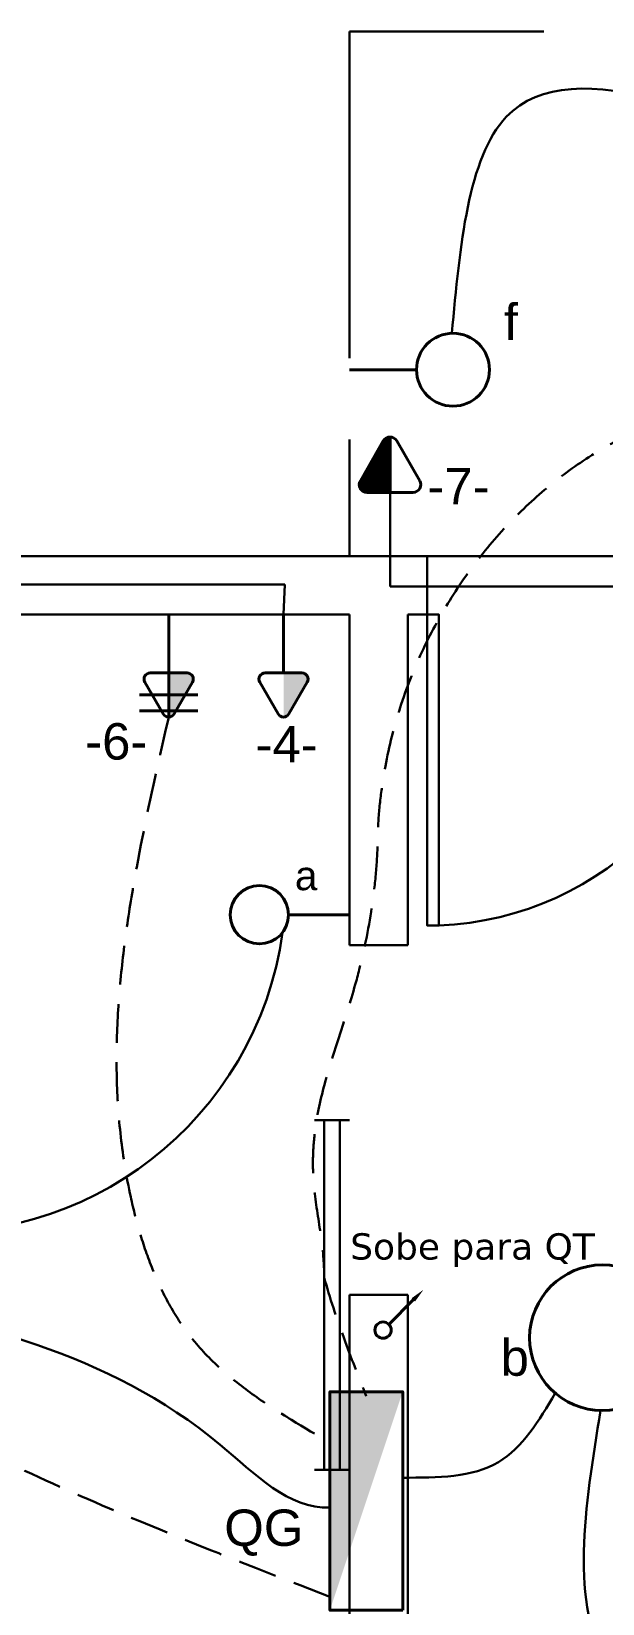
# Model space of a CAD drawing. Header units: millimetres. Extents: x 117864 to 253185, y 7775 to 37034.
# Drawn here: x 121579 to 123048, y 22916 to 26960 of the extents above; entities that cross this region are included whole.
import ezdxf

# ---------------------------------------------------------------- set-up
doc = ezdxf.new("R2010")
doc.units = ezdxf.units.MM
doc.header["$LTSCALE"] = 200
doc.linetypes.add('ACAD_ISO02W100', pattern=[15, 12, -3])
doc.linetypes.add('DASHED', pattern=[0.75, 0.5, -0.25])
for name, color, linetype, lineweight in [('Eletrodutos', 4, 'Continuous', 60), ('simbologia', 2, 'Continuous', 40), ('Texto', 9, 'Continuous', 20)]:
    doc.layers.add(name, color=color, linetype=linetype, lineweight=lineweight)
doc.styles.add('style1', font='arial.ttf')

msp = doc.modelspace()

# ---------------------------------------------------------------- hatches: boundary and pattern name
at = {"layer": 'simbologia'}
h = msp.add_hatch(color=256, dxfattribs=at)
h.dxf.hatch_style = 1
h.paths.add_polyline_path([(121992.7433626929, 25286.17423751289, 0.5773502691923222), (121978.8869562321, 25310.17423751359), (121931.6768370471, 25310.17423751359), (121931.6768370471, 25196.40391245382, 0.2679491924281021), (121945.5332435073, 25204.40391245359)])
h = msp.add_hatch(color=256, dxfattribs=at)
h.dxf.hatch_style = 1
h.paths.add_polyline_path([(122288.1835802615, 25286.17423751283, 0.5773502691923222), (122274.3271738006, 25310.17423751353), (122227.1170546156, 25310.17423751353), (122227.1170546156, 25196.40391245376, 0.2679491924281021), (122240.9734610759, 25204.40391245352)])
msp.add_hatch(color=256, dxfattribs=at).paths.add_polyline_path([(122533.6536651343, 23460.96099540312), (122346.3463348662, 23460.96099540312), (122346.3463348664, 22899.03900459688)])

# ---------------------------------------------------------------- linework, layer by layer
at = {"linetype": 'ACAD_ISO02W100', "lineweight": 30, "ltscale": 0.35}
for p, q in [((124996.6253342854, 26960.02010172853), (122396.6253342854, 26960.02010172853)), ((122396.6253342854, 26960.02010172853), (122396.6253342854, 25610.02010172853))]:
    msp.add_line(p, q, dxfattribs=at)
at = {"lineweight": 30}
for p, q in [((119796.6253342854, 25610.02010172853), (125546.6253342854, 25610.02010172853)), ((122546.6253342854, 25610.02010172853), (122596.6253342854, 25610.02010172853)), ((122596.6253342854, 25610.02010172853), (122596.6253342854, 25460.02010172853)), ((119796.6253342854, 25460.02010172853), (122396.6253342854, 25460.02010172853)), ((122396.6253342854, 24610.02010172853), (122396.6253342854, 25460.02010172853)), ((122596.6253342854, 25460.02010172853), (122546.6253342854, 25460.02010172853)), ((122546.6253342854, 24610.02010172853), (122546.6253342854, 25460.02010172853)), ((122546.6253342854, 24610.02010172853), (122396.6253342854, 24610.02010172853)), ((122306.6253342854, 24160.02362204191), (122396.6253342854, 24160.02362204191)), ((122331.6253342854, 24160.02362204191), (122371.6253342854, 24160.02362204191)), ((122331.6253342854, 23260.02362204191), (122331.6253342854, 24160.02362204191)), ((122371.6253342854, 24160.02362204191), (122371.6253342854, 23260.02362204191)), ((122396.6253342854, 22260.02010172853), (122396.6253342854, 23710.02010172853)), ((122546.6253342855, 23710.02010172853), (122396.6253342855, 23710.02010172853)), ((122546.6253342854, 17760.02010172853), (122546.6253342854, 23710.02010172853)), ((122306.6253342854, 23260.02362204191), (122396.6253342854, 23260.02362204191)), ((122371.6253342854, 23260.02362204191), (122331.6253342854, 23260.02362204191))]:
    msp.add_line(p, q, dxfattribs=at)
msp.add_lwpolyline([(122596.6253342854, 25460.02010172853), (122596.6253342854, 24660.02010172853), (122626.6253342854, 24660.02010172853), (122626.6253342854, 25460.02010172853)], close=True, dxfattribs=at)
msp.add_arc((122596.6253342854, 25460.02010172853), 800, 272.1490956271978, 0, dxfattribs=at)
at = {"layer": 'Eletrodutos', "lineweight": 30}
for p, q in [((122500.9728190975, 25610.02010172853), (122500.9728190975, 25532.14996160858)), ((120309.8457952192, 25537.14019183889), (121854.5567469367, 25537.14019183889)), ((121854.5567469367, 25537.14019183889), (122230, 25537.14019183889)), ((122008.7969271574, 25537.14019183889), (122149.9969645052, 25537.1401918389)), ((122227.1170546156, 25460.02010172853), (122230, 25537.14019183889)), ((123525.0293009558, 25532.14996160858), (122500.9728190975, 25532.14996160858))]:
    msp.add_line(p, q, dxfattribs=at)
msp.add_lwpolyline([(121238.7851285252, 23876.15464827216, 0.4065678257336591), (122224.5700953315, 24642.4103026427, 3.386701794839015)], format="xyb", dxfattribs=at)
for points in [[(122659.8825672722, 26183.60398750359), (122800, 26740), (123773.0896421892, 26547.78866137368)], [(122533.6536651339, 23240), (122780, 23280), (122926.1000759082, 23457.18798784192)], [(123898.9493306654, 20942.34862364614), (124073.7655695686, 22190.73689053641), (123063.2807207385, 22749.51250097833), (123042.4536511218, 23412.75530684067)]]:
    msp.add_spline(points, degree=3, dxfattribs=at)
at = {"layer": 'Eletrodutos', "linetype": 'DASHED', "lineweight": 30}
for points, knots in [([(124783.6536651337, 25939.54033832198), (124135.2376436783, 26051.99062169838), (123046.4144800953, 26240.8176544063), (122469.6381425531, 25282.32217898017), (122468.497570088, 24853.56447920108)], [0, 0, 0, 0, 1765.024110088413, 2963.836598351447, 2963.836598351447, 2963.836598351447, 2963.836598351447]), ([(122468.497570088, 24853.56447920108), (122463.9434940917, 24744.64390637313), (122409.316598671, 24423.47518360161), (122258.7988131092, 24128.88816650503), (122332.5342913708, 23835.18888469005), (122331.6419265517, 23750.54663888336), (122331.6186520061, 23748.33901061112)], [0, 0, 0, 0, 387.0815144984616, 1037.976053594393, 1284.889676921532, 1291.50211125996, 1291.50211125996, 1291.50211125996, 1291.50211125996])]:
    msp.add_open_spline(points, degree=3, knots=knots, dxfattribs=at)
for points in [[(122346.3463348662, 22933.43492441584), (120420, 24230), (120232.7257051088, 25196.40391245359)], [(121931.6768370471, 25196.40391245359), (121834.0194610743, 23962.4041866064), (121990, 23600), (122346.3463348662, 23330)]]:
    msp.add_spline(points, degree=3, dxfattribs=at)
msp.add_open_spline([(122331.6253342855, 23754.95144157311), (122360.697357491, 23649.20176334673), (122400.3486787455, 23549.60088167336), (122440, 23450)], degree=3, dxfattribs=at)
at = {"layer": 'Eletrodutos', "lineweight": 30}
msp.add_open_spline([(121082.3749448399, 23710.3588291358), (121426.8953981633, 23638.93534177011), (121877.2007040206, 23545.58130425697), (122239.4508706583, 23158.98881075825), (122346.3463348662, 23163.46815872779)], degree=3, knots=[0, 0, 0, 0, 1055.126683370743, 1379.102863966568, 1379.102863966568, 1379.102863966568, 1379.102863966568], dxfattribs=at)
at = {"layer": 'simbologia'}
for p, q in [((122396.6253342854, 26090), (122569.2789048301, 26090)), ((122483.6523110222, 25906.69808477213), (122424.6396620404, 25804.48517844829)), ((122500.9728190976, 25916.69808477213), (122500.9728190976, 25774.48517844689)), ((122577.305976155, 25804.48517844829), (122518.2933271731, 25906.69808477213)), ((122441.960170116, 25774.48517844689), (122559.9854680792, 25774.48517844689)), ((121931.6768370471, 25310.17423751359), (121931.6768370471, 25460.02010172853)), ((122227.1170546156, 25310.17423751359), (122227.1170546156, 25460.02010172853)), ((121931.6768370471, 25196.40391245359), (121931.6768370471, 25310.17423751359)), ((122006.5997691541, 25253.28907498359), (121856.75390494, 25253.28907498359)), ((122006.5997691541, 25212.54281177107), (121856.75390494, 25212.54281177107)), ((122396.6253342854, 24687.90545135597), (122239.9645703858, 24687.90545135597)), ((122560.9116984432, 23697.3642285245), (122497.9721070619, 23634.42463714417))]:
    msp.add_line(p, q, dxfattribs=at)
at = {"layer": 'simbologia', "linetype": 'Continuous'}
for p, q in [((122500.9728190976, 25847.86829324019), (122468.458858784, 25880.38225355373)), ((122500.9728190976, 25849.63606019315), (122469.1059063968, 25881.50297289393)), ((122500.9728190976, 25851.40382714612), (122469.7529540095, 25882.62369223413)), ((122500.9728190976, 25853.17159409908), (122470.4000016223, 25883.74441157436)), ((122500.9728190976, 25854.93936105206), (122471.0470492351, 25884.86513091455)), ((122500.9728190976, 25856.70712800501), (122471.6940968478, 25885.98585025474)), ((122500.9728190976, 25858.47489495798), (122472.3411444606, 25887.10656959495)), ((122500.9728190976, 25860.24266191095), (122472.9881920734, 25888.22728893516)), ((122500.9728190976, 25862.01042886393), (122473.6352396861, 25889.34800827537)), ((122500.9728190976, 25863.77819581688), (122474.2822872989, 25890.46872761556)), ((122500.9728190976, 25865.54596276984), (122474.9293349116, 25891.58944695575)), ((122500.9728190976, 25867.31372972281), (122475.5763825244, 25892.71016629596)), ((122500.9728190976, 25869.08149667579), (122476.2234301372, 25893.83088563617)), ((122500.9728190976, 25870.84926362874), (122476.8704777499, 25894.95160497638)), ((122500.9728190976, 25872.61703058171), (122477.5175253627, 25896.07232431657)), ((122500.9728190976, 25874.38479753467), (122478.1645729755, 25897.19304365676)), ((122500.9728190976, 25876.15256448765), (122478.8116205882, 25898.31376299699)), ((122500.9728190976, 25877.9203314406), (122479.458668201, 25899.43448233718)), ((122500.9728190976, 25879.68809839357), (122480.1057158138, 25900.55520167737)), ((122500.9728190976, 25881.45586534654), (122480.7527634265, 25901.67592101758)), ((122500.9728190976, 25883.22363229952), (122481.3998110393, 25902.79664035779)), ((122500.9728190976, 25884.99139925247), (122482.0468586521, 25903.91735969798)), ((122500.9728190976, 25886.75916620543), (122482.6939062648, 25905.03807903818)), ((122500.9728190976, 25888.5269331584), (122483.3409538776, 25906.1587983784)), ((122500.9728190976, 25890.29470011138), (122483.9961797177, 25907.27133949124)), ((122500.9728190976, 25892.06246706433), (122484.704104821, 25908.33118134088)), ((122500.9728190976, 25893.83023401731), (122485.469641501, 25909.3334116139)), ((122500.9728190976, 25895.59800097028), (122486.2913422411, 25910.27947782673)), ((122500.9728190976, 25897.36576792324), (122487.1684659582, 25911.17012106262)), ((122500.9728190976, 25899.13353487622), (122488.1009328813, 25912.0054210925)), ((122500.9728190976, 25900.90130182917), (122489.0893197757, 25912.78480115107)), ((122500.9728190976, 25902.66906878214), (122490.1348948286, 25913.50699305108)), ((122500.9728190976, 25904.4368357351), (122491.2396972577, 25914.16995757501)), ((122500.9728190976, 25906.20460268809), (122492.4066738168, 25914.7707479688)), ((122500.9728190976, 25907.97236964104), (122493.6398950261, 25915.30529371253)), ((122500.9728190976, 25909.740136594), (122494.9448920217, 25915.76806366982)), ((122500.9728190976, 25911.50790354697), (122496.3291884506, 25916.15153419389)), ((122500.9728190976, 25913.27567049995), (122497.803169098, 25916.44532049948)), ((122500.9728190976, 25915.0434374529), (122499.3815738129, 25916.63468273755)), ((122500.9728190976, 25784.22868293339), (122445.1651447245, 25840.03635730644)), ((122500.9728190976, 25785.99644988636), (122445.8121923373, 25841.15707664665)), ((122500.9728190976, 25787.76421683934), (122446.45923995, 25842.27779598685)), ((122500.9728190976, 25789.53198379229), (122447.1062875628, 25843.39851532705)), ((122500.9728190975, 25791.29975074527), (122447.7533351756, 25844.51923466724)), ((122500.9728190975, 25793.06751769823), (122448.4003827883, 25845.63995400746)), ((122500.9728190975, 25794.8352846512), (122449.0474304011, 25846.76067334767)), ((122500.9728190975, 25796.60305160416), (122449.6944780139, 25847.88139268785)), ((122500.9728190975, 25798.37081855713), (122450.3415256266, 25849.00211202806)), ((122500.9728190975, 25800.1385855101), (122450.9885732394, 25850.12283136827)), ((122500.9728190975, 25801.90635246306), (122451.6356208521, 25851.24355070847)), ((122500.9728190975, 25803.67411941603), (122452.2826684649, 25852.36427004868)), ((122500.9728190975, 25805.44188636899), (122452.9297160777, 25853.48498938887)), ((122500.9728190975, 25807.20965332196), (122453.5767636904, 25854.60570872907)), ((122500.9728190975, 25808.97742027492), (122454.2238113032, 25855.72642806929)), ((122500.9728190976, 25810.74518722791), (122454.870858916, 25856.8471474095)), ((122500.9728190976, 25812.51295418086), (122455.5179065287, 25857.96786674969)), ((122500.9728190976, 25814.28072113382), (122456.1649541415, 25859.08858608989)), ((122500.9728190976, 25816.04848808679), (122456.8120017543, 25860.20930543009)), ((122500.9728190976, 25817.81625503977), (122457.459049367, 25861.33002477032)), ((122500.9728190976, 25819.58402199272), (122458.1060969798, 25862.45074411051)), ((122500.9728190976, 25821.35178894569), (122458.7531445926, 25863.57146345069)), ((122500.9728190976, 25823.11955589865), (122459.4001922053, 25864.6921827909)), ((122500.9728190976, 25824.88732285163), (122460.0472398181, 25865.81290213112)), ((122500.9728190976, 25826.65508980458), (122460.6942874308, 25866.93362147131)), ((122500.9728190976, 25828.42285675755), (122461.3413350436, 25868.0543408115)), ((122500.9728190976, 25830.19062371051), (122461.9883826564, 25869.17506015171)), ((122500.9728190976, 25831.95839066349), (122462.6354302691, 25870.29577949192)), ((122500.9728190976, 25833.72615761645), (122463.2824778819, 25871.41649883211)), ((122500.9728190976, 25835.49392456941), (122463.9295254947, 25872.53721817231)), ((122500.9728190976, 25837.26169152238), (122464.5765731074, 25873.65793751251)), ((122500.9728190976, 25839.02945847536), (122465.2236207202, 25874.77865685272)), ((122500.9728190976, 25840.79722542831), (122465.870668333, 25875.89937619292)), ((122500.9728190976, 25842.56499238129), (122466.5177159457, 25877.02009553311)), ((122500.9728190976, 25844.33275933425), (122467.1647635585, 25878.14081487333)), ((122500.9728190976, 25846.10052628722), (122467.8118111712, 25879.26153421354)), ((122448.8444802302, 25774.48517844689), (122422.8725737903, 25800.45708488682)), ((122450.6122471832, 25774.48517844688), (122423.3322069015, 25801.76521872854)), ((122452.3800141362, 25774.48517844689), (122423.8638848204, 25803.00130776269)), ((122454.1477810891, 25774.48517844689), (122424.4620057514, 25804.17095378466)), ((122455.9155480421, 25774.48517844691), (122425.1066687288, 25805.29405776018)), ((122457.6833149951, 25774.48517844689), (122425.7537163416, 25806.41477710038)), ((122459.451081948, 25774.48517844689), (122426.4007639544, 25807.53549644057)), ((122461.218848901, 25774.48517844689), (122427.0478115671, 25808.65621578078)), ((122462.986615854, 25774.48517844691), (122427.6948591799, 25809.77693512099)), ((122464.7543828069, 25774.48517844689), (122428.3419067926, 25810.89765446118)), ((122466.5221497599, 25774.48517844689), (122428.9889544054, 25812.01837380137)), ((122468.2899167129, 25774.48517844689), (122429.6360020182, 25813.1390931416)), ((122470.0576836658, 25774.48517844689), (122430.2830496309, 25814.2598124818)), ((122471.8254506188, 25774.48517844689), (122430.9300972437, 25815.38053182198)), ((122473.5932175718, 25774.48517844689), (122431.5771448565, 25816.50125116219)), ((122475.3609845247, 25774.48517844689), (122432.2241924692, 25817.6219705024)), ((122477.1287514777, 25774.48517844691), (122432.871240082, 25818.74268984261)), ((122478.8965184307, 25774.48517844689), (122433.5182876948, 25819.86340918281)), ((122480.6642853836, 25774.48517844689), (122434.1653353075, 25820.98412852299)), ((122482.4320523366, 25774.48517844689), (122434.8123829203, 25822.1048478632)), ((122484.1998192896, 25774.48517844689), (122435.459430533, 25823.22556720342)), ((122485.9675862425, 25774.48517844689), (122436.1064781458, 25824.34628654362)), ((122487.7353531955, 25774.48517844689), (122436.7535257586, 25825.46700588381)), ((122489.5031201485, 25774.48517844689), (122437.4005733713, 25826.58772522402)), ((122491.2708871014, 25774.48517844689), (122438.0476209841, 25827.70844456422)), ((122493.0386540544, 25774.48517844689), (122438.6946685969, 25828.82916390442)), ((122494.8064210074, 25774.48517844689), (122439.3417162096, 25829.94988324463)), ((122496.5741879603, 25774.48517844689), (122439.9887638224, 25831.07060258482)), ((122498.3419549133, 25774.48517844689), (122440.6358114352, 25832.19132192503)), ((122500.1097218663, 25774.48517844689), (122441.2828590479, 25833.31204126524)), ((122500.9728190976, 25775.38984816856), (122441.9299066607, 25834.43276060544)), ((122500.9728190976, 25777.15761512153), (122442.5769542734, 25835.55347994564)), ((122500.9728190976, 25778.92538207449), (122443.2240018862, 25836.67419928584)), ((122500.9728190976, 25780.69314902747), (122443.871049499, 25837.79491862605)), ((122500.9728190976, 25782.46091598042), (122444.5180971118, 25838.91563796625)), ((122441.7725321993, 25774.48605866596), (122421.9610503348, 25794.29754053049)), ((122443.5411793713, 25774.48517844689), (122422.0182381613, 25796.00811965689)), ((122439.8991688816, 25774.5916550307), (122422.0666466995, 25792.42417721279)), ((122445.3089463243, 25774.48517844689), (122422.2028397768, 25797.59128499439)), ((122437.8005319762, 25774.92252498312), (122422.3975166519, 25790.3255403074)), ((122447.0767132773, 25774.48517844689), (122422.4926079151, 25799.06928380908)), ((122435.344107202, 25775.61118280434), (122423.0861744731, 25787.86911553322)), ((122432.1065371021, 25777.0809859513), (122424.5559776201, 25784.63154543331))]:
    msp.add_line(p, q, dxfattribs=at)
at = {"layer": 'simbologia', "lineweight": 30}
msp.add_line((122500.9728190976, 25774.48517844689), (122500.9728190975, 25610.02010172853), dxfattribs=at)
at = {"layer": 'simbologia'}
for points in [[(121978.8869562323, 25310.17423751359), (121884.4667178617, 25310.17423751359, 0.5773502691921903), (121870.6103114011, 25286.17423751266), (121917.8204305867, 25204.40391245359, 0.5773502691841756), (121945.5332435073, 25204.40391245359), (121992.7433626928, 25286.17423751266, 0.577350269192285)], [(122274.3271738009, 25310.17423751359), (122179.9069354301, 25310.17423751359, 0.5773502691924053), (122166.0505289696, 25286.17423751266), (122213.2606481552, 25204.40391245359, 0.5773502691837855), (122240.973461076, 25204.40391245359), (122288.1835802614, 25286.17423751266, 0.5773502691924604)]]:
    msp.add_lwpolyline(points, format="xyb", close=True, dxfattribs=at)
msp.add_lwpolyline([(122533.6536651339, 22899.03900459688), (122533.6536651339, 23460.96099540312), (122346.3463348662, 23460.96099540312), (122346.3463348662, 22899.03900459688)], close=True, dxfattribs=at)
for centre, radius in [((122662.9325699639, 26090), 93.65366513378765), ((122165.0416382788, 24687.90545135597), 74.92293210703012), ((123047.2972918635, 23600), 187.3073302675753), ((123047.2972918635, 23600), 187.3073302675753), ((122483.1284430671, 23619.5809731492), 20.99211093696958)]:
    msp.add_circle(centre, radius, dxfattribs=at)
for centre, radius, start, end in [((122500.9728190976, 25896.69808477208), 19.99999999980765, 30.00000000042346, 149.9999999995766), ((122441.9601701163, 25794.48517844752), 20.00000000063458, 149.9999999978961, 269.9999999983324), ((122559.9854680789, 25794.48517844756), 20.00000000066938, 270.0000000016675, 30.00000000042346)]:
    msp.add_arc(centre, radius, start, end, dxfattribs=at)
msp.add_solid([(122556.5822964438, 23701.69363052298), (122565.2411004414, 23693.03482652597), (122586.8881104335, 23723.34064051564)], dxfattribs=at)

# ---------------------------------------------------------------- texts
at = {"insert": (122398.4963182008, 23868.65790343651), "char_height": 67.44731797393506, "width": 734.1940482594747, "attachment_point": 1}
msp.add_mtext('{\\fVerdana|b0|i0|c0|p34;Sobe para QT}', dxfattribs=at)
at = {"layer": 'Texto', "style": 'style1'}
for s, height, p in [('f', 93.65366513378765, (122793.7710768257, 26166.0149590486)), ('-7-', 93.65366513378765, (122597.100067918, 25743.6762991336)), ('-6-', 93.65366513378765, (121716.9764851709, 25087.12846934381)), ('-4-', 93.65366513378765, (122155.1236018598, 25080.13373701573)), ('a', 74.92293210703012, (122256.2042393949, 24751.22582099847)), ('b', 93.65366513378765, (122785.5227287843, 23502.16887801728)), ('QG', 93.65366513378765, (122074.6316342786, 23064.44649227679))]:
    msp.add_text(s, height=height, dxfattribs=at).set_placement(p)

doc.saveas('drawing.dxf')
